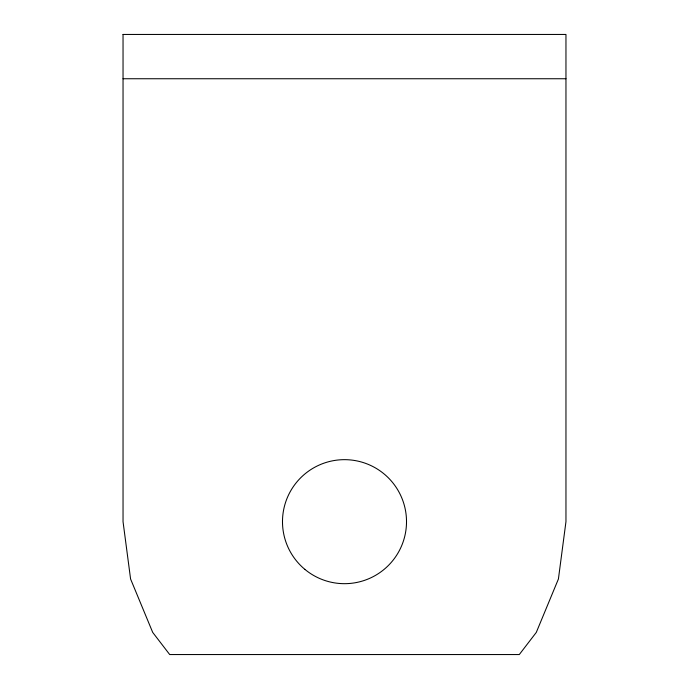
<?xml version="1.0" encoding="UTF-8"?>
<svg xmlns="http://www.w3.org/2000/svg" width="689" height="689" viewBox="0 0 689 689"><rect width="100%" height="100%" fill="white"/><g stroke="black" fill="none" stroke-linecap="round" stroke-linejoin="round"><path stroke-width="1.03" d="M123.038 78.744L565.962 78.744M123.038 34.45L123.038 521.668L130.583 578.993L152.708 632.407L169.701 654.55L519.299 654.55L536.292 632.407L558.417 578.993L565.962 521.668L565.962 34.45L123.038 34.45M304.839 569.338A62.01 62.01 0 0 0 405.614 532.184A62.01 62.01 0 0 0 323.046 463.49A62.01 62.01 0 0 0 304.839 569.338"/></g></svg>
